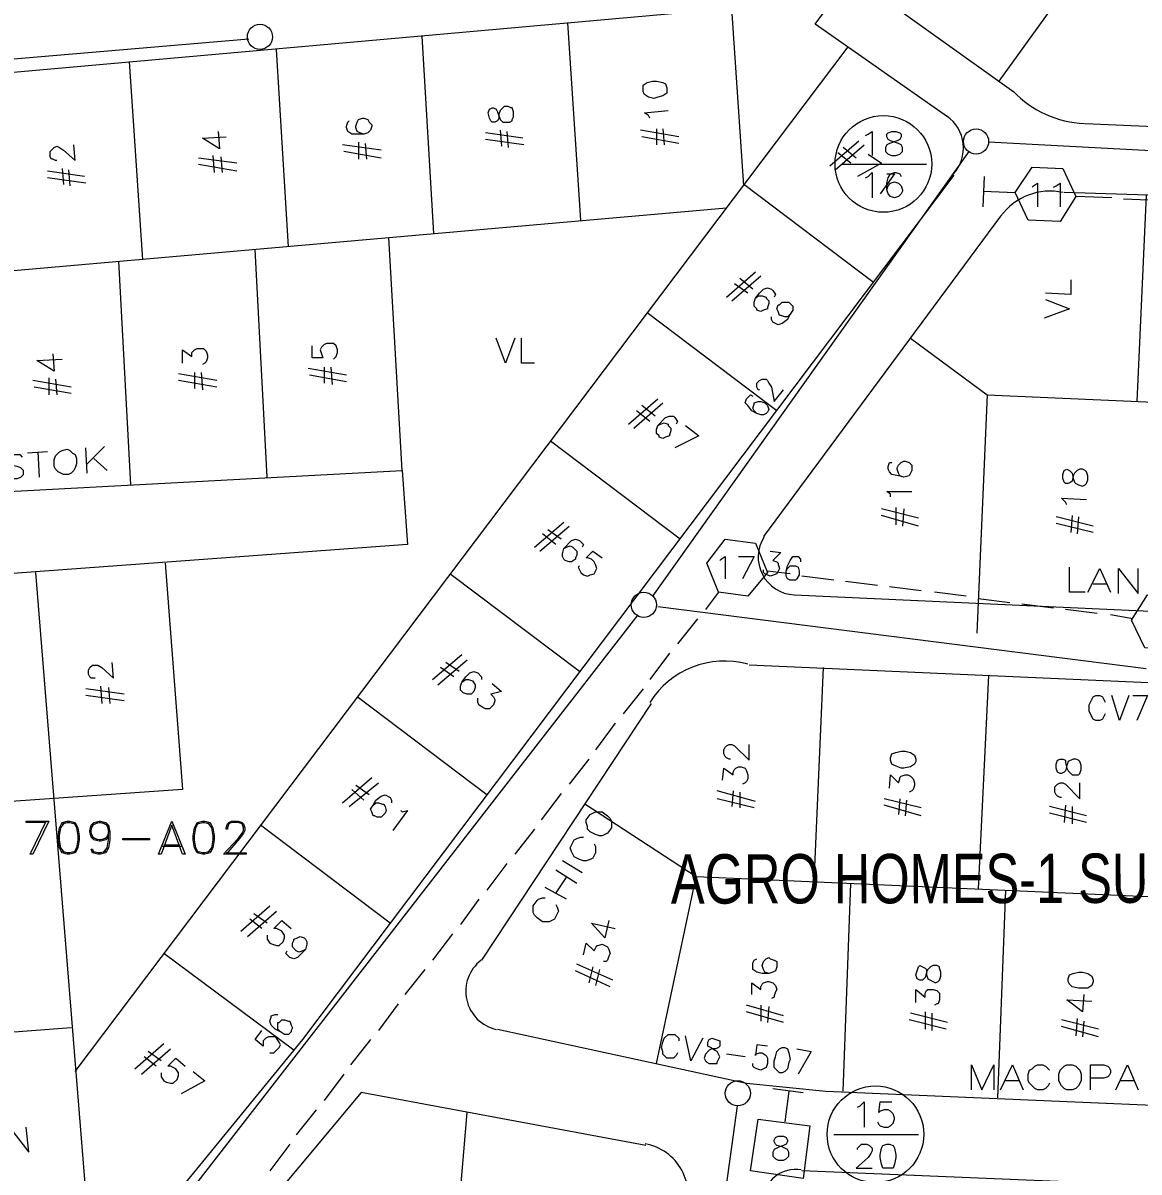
# Model space of a CAD drawing. Header units: millimetres. Extents: x 3.6 to 37.8, y 0.6 to 28.7.
# Drawn here: x 22.78 to 26.296, y 13.437 to 17.057 of the extents above; entities that cross this region are included whole.
import ezdxf

# ---------------------------------------------------------------- set-up
doc = ezdxf.new("R2010")
doc.units = ezdxf.units.MM
for name, color, linetype, true_color in [('PDF_S102$Actives-LineExtender', 94, 'Continuous', 0x009400), ('PDF_S102$Cable-565', 23, 'Continuous', 0xdd8a6d), ('PDF_S102$LOTS', 254, 'Continuous', 0xdcdcdc), ('PDF_S102$ROAD', 8, 'Continuous', 0x7f7f7f), ('PDF_S102$SDU', 157, 'Continuous', 0x396472), ('PDF_S102$Symbols-EndOfLine', 15, 'Continuous', 0x944a4a)]:
    doc.layers.add(name, color=color, linetype=linetype, true_color=true_color)
for name, color, linetype in [('PDF_S102$NAME-ROAD', 7, 'Continuous'), ('PDF_S102$Passives-TapOffs', 7, 'Continuous'), ('PDF_S102$POLE', 7, 'Continuous'), ('PDF_S102$STRAND', 7, 'Continuous'), ('PDF_S102$Symbols-SelfTerminating', 7, 'Continuous'), ('PDF_Text', 4, 'Continuous')]:
    doc.layers.add(name, color=color, linetype=linetype)
doc.styles.add('PDF Swis721 LtCn BT', font='swisscl.ttf')

msp = doc.modelspace()

# ---------------------------------------------------------------- linework, layer by layer
at = {"layer": 'PDF_S102$Actives-LineExtender', "lineweight": 9}
for points in [[(22.85299, 14.53801), (22.79044, 14.53801), (22.79044, 14.54218), (22.86133, 14.54218), (22.81129, 14.43793), (22.80295, 14.43793), (22.85299, 14.54218)], [(22.91137, 14.4421), (22.89886, 14.45878), (22.89469, 14.4838), (22.89469, 14.49631), (22.89886, 14.52133), (22.91137, 14.53801)], [(22.90303, 14.53384), (22.91971, 14.53801), (22.92805, 14.53801), (22.94473, 14.53384)], [(22.94056, 14.53801), (22.9489, 14.52133), (22.95307, 14.49631), (22.95307, 14.4838), (22.9489, 14.45878), (22.94056, 14.4421)], [(23.04898, 14.49214), (23.04064, 14.4838), (23.02396, 14.47963), (23.01979, 14.47963), (23.00311, 14.4838), (22.99477, 14.49214), (22.9906, 14.50882), (22.9906, 14.51299), (22.99477, 14.52967), (23.00311, 14.53801), (23.01979, 14.54218), (23.02396, 14.54218), (23.04064, 14.53801), (23.04898, 14.52967), (23.05315, 14.50882), (23.05315, 14.4838), (23.04898, 14.45878), (23.04064, 14.4421), (23.02396, 14.43793), (23.01562, 14.43793), (22.99894, 14.4421), (22.99477, 14.45461), (22.99894, 14.45461), (23.00311, 14.4421)], [(23.01562, 14.4838), (22.99894, 14.49214), (22.99477, 14.50882), (22.99477, 14.51299), (22.99894, 14.52967), (23.01562, 14.53801)], [(22.99477, 14.51716), (23.00311, 14.53384), (23.01979, 14.53801), (23.02396, 14.53801), (23.04064, 14.53384), (23.04898, 14.51716)], [(23.02813, 14.53801), (23.04481, 14.52967), (23.04898, 14.50882)], [(23.33254, 14.4421), (23.3242, 14.45878), (23.32003, 14.4838), (23.32003, 14.49631), (23.3242, 14.52133), (23.33254, 14.53801)], [(23.32837, 14.53384), (23.34505, 14.53801), (23.35339, 14.53801), (23.37007, 14.53384)], [(23.36173, 14.53801), (23.37424, 14.52133), (23.37841, 14.49631), (23.37841, 14.4838), (23.37424, 14.45878), (23.36173, 14.4421)], [(23.42011, 14.4421), (23.48266, 14.4421), (23.48266, 14.43793), (23.41177, 14.43793), (23.45764, 14.48797), (23.47015, 14.50465), (23.47432, 14.51299), (23.47432, 14.52133), (23.47015, 14.53384), (23.45764, 14.53801), (23.43679, 14.53801), (23.42845, 14.53384), (23.42428, 14.52133), (23.42428, 14.51716), (23.42011, 14.51716), (23.42011, 14.52133), (23.42428, 14.53384), (23.42845, 14.53801), (23.43679, 14.54218), (23.45764, 14.54218), (23.47015, 14.53801), (23.47432, 14.53384), (23.47849, 14.52133), (23.47849, 14.51299), (23.47432, 14.50465), (23.46181, 14.48797), (23.42011, 14.43793)], [(23.04898, 14.50465), (23.04064, 14.48797), (23.02396, 14.4838), (23.01979, 14.4838), (23.00311, 14.48797), (22.99477, 14.50465)], [(23.0323, 14.4421), (23.04481, 14.45878), (23.04898, 14.4838), (23.04898, 14.50882), (23.04481, 14.49214), (23.02813, 14.4838)], [(22.94473, 14.44627), (22.92805, 14.4421), (22.91971, 14.4421), (22.90303, 14.44627)], [(23.04064, 14.44627), (23.02396, 14.4421), (23.01562, 14.4421), (22.99894, 14.44627)], [(23.27833, 14.46295), (23.21995, 14.46295)], [(23.27416, 14.46712), (23.22412, 14.46712)], [(23.37007, 14.44627), (23.35339, 14.4421), (23.34505, 14.4421), (23.32837, 14.44627)]]:
    msp.add_lwpolyline(points, dxfattribs=at)
for points in [[(22.91971, 14.54218), (22.92805, 14.54218), (22.94473, 14.53801), (22.95307, 14.52133), (22.95724, 14.49631), (22.95724, 14.4838), (22.95307, 14.45878), (22.94473, 14.4421), (22.92805, 14.43793), (22.91971, 14.43793), (22.90303, 14.4421), (22.89469, 14.45878), (22.89052, 14.4838), (22.89052, 14.49631), (22.89469, 14.52133), (22.90303, 14.53801)], [(23.24914, 14.54218), (23.29084, 14.43793), (23.2825, 14.43793), (23.24914, 14.52967), (23.21578, 14.43793), (23.20744, 14.43793)], [(23.34505, 14.54218), (23.35339, 14.54218), (23.37007, 14.53801), (23.37841, 14.52133), (23.38258, 14.49631), (23.38258, 14.4838), (23.37841, 14.45878), (23.37007, 14.4421), (23.35339, 14.43793), (23.34505, 14.43793), (23.32837, 14.4421), (23.32003, 14.45878), (23.31586, 14.4838), (23.31586, 14.49631), (23.32003, 14.52133), (23.32837, 14.53801)], [(23.09485, 14.4838), (23.09485, 14.48797), (23.17825, 14.48797), (23.17825, 14.4838)]]:
    msp.add_lwpolyline(points, close=True, dxfattribs=at)
at = {"layer": 'PDF_S102$Cable-565', "lineweight": 13}
for points in [[(26.20984, 16.50625), (26.09725, 16.51042)], [(26.35162, 16.49791), (26.24737, 16.50208)], [(25.19653, 15.32197), (25.12564, 15.33031)], [(25.33414, 15.30112), (25.23406, 15.31363)], [(25.47175, 15.28444), (25.37167, 15.29695)], [(25.60936, 15.26776), (25.50928, 15.28027)], [(24.97135, 15.26359), (24.92965, 15.20938)], [(25.75114, 15.25108), (25.65106, 15.26359)], [(25.88875, 15.23023), (25.78867, 15.24274)], [(26.02636, 15.21355), (25.92628, 15.22606)], [(26.16397, 15.19687), (26.06389, 15.20938)], [(24.90463, 15.18019), (24.84208, 15.10096)], [(26.27656, 15.18019), (26.20567, 15.1927)], [(24.81706, 15.07177), (24.75451, 14.98837)], [(24.73366, 14.95918), (24.67111, 14.87995)], [(24.64609, 14.85076), (24.58354, 14.76736)], [(24.56269, 14.73817), (24.50014, 14.65894)], [(24.47512, 14.62975), (24.41257, 14.54635)], [(24.39172, 14.51716), (24.32917, 14.43793)], [(24.30415, 14.40874), (24.2416, 14.32534)], [(24.21658, 14.29615), (24.1582, 14.21692)], [(24.13318, 14.18773), (24.07063, 14.10433)], [(24.04561, 14.07514), (23.98306, 13.99591)], [(23.96221, 13.96672), (23.89966, 13.88332)], [(23.87464, 13.85413), (23.81209, 13.7749)], [(23.79124, 13.74571), (23.72869, 13.66231)], [(23.70367, 13.63312), (23.64112, 13.55389)], [(23.62027, 13.5247), (23.55772, 13.4413)]]:
    msp.add_lwpolyline(points, dxfattribs=at)
at = {"layer": 'PDF_S102$LOTS', "lineweight": 0}
for points in [[(25.85539, 16.87321), (26.48923, 17.75308)], [(25.05058, 16.54378), (25.01305, 17.10256)], [(24.53767, 16.43536), (24.49597, 17.05669)], [(24.0748, 16.39366), (24.03727, 17.01499)], [(22.94473, 13.75405), (25.38001, 16.98163)], [(23.6161, 16.35196), (23.57857, 16.97329)], [(23.1574, 16.31026), (23.1157, 16.93576)], [(25.45924, 16.23937), (25.05058, 16.54795)], [(26.31826, 16.51459), (26.28907, 15.86407)], [(24.99637, 16.47289), (22.23583, 16.23103)], [(23.97472, 15.64723), (23.93302, 16.38115)], [(23.54938, 15.62638), (23.51185, 16.34362)], [(23.11987, 15.60136), (23.08234, 16.30609)], [(25.15483, 15.83488), (24.74617, 16.14346)], [(25.576, 16.06423), (25.81786, 15.88492), (25.7845, 15.13432)], [(25.81786, 15.88492), (27.43999, 15.81403)], [(24.85042, 15.43039), (24.44176, 15.73897)], [(23.22829, 15.35533), (23.2825, 14.64226), (22.33591, 14.57554)], [(22.81963, 15.32614), (23.00311, 13.04932)], [(24.5335, 15.01339), (24.12484, 15.32197)], [(25.30078, 15.0259), (25.27159, 14.35036)], [(25.82203, 15.00088), (25.78867, 14.32951)], [(24.2416, 14.62558), (23.83294, 14.93416)], [(27.34408, 14.25862), (24.90046, 14.36704), (24.55018, 14.59639)], [(23.93719, 14.22109), (23.52853, 14.52967)], [(24.77536, 13.77907), (24.90046, 14.36704)], [(25.36333, 13.6915), (25.38835, 14.34619)], [(25.85122, 13.67065), (25.87624, 14.32534)], [(23.63278, 13.82077), (23.22412, 14.12518)], [(22.93222, 13.89166), (22.39012, 13.84996)], [(23.89966, 10.33048), (24.17905, 13.62478)]]:
    msp.add_lwpolyline(points, dxfattribs=at)
at = {"layer": 'PDF_S102$NAME-ROAD', "lineweight": 9}
for points in [[(22.90303, 15.70978), (22.91971, 15.71395), (22.92805, 15.70978), (22.93639, 15.70144), (22.94473, 15.69727), (22.9489, 15.68476), (22.9489, 15.66808), (22.94473, 15.65557), (22.94056, 15.64723), (22.93222, 15.63889), (22.92388, 15.63472), (22.9072, 15.63472), (22.89052, 15.64306), (22.88218, 15.6514), (22.87801, 15.65974), (22.87801, 15.68059), (22.88218, 15.6931), (22.89469, 15.70561)], [(24.55435, 14.54635), (24.56686, 14.56303), (24.58354, 14.57137), (24.60439, 14.57137), (24.62107, 14.55886), (24.62941, 14.55052), (24.63358, 14.54218), (24.63358, 14.52133), (24.62107, 14.50465), (24.60439, 14.49631), (24.59605, 14.49631), (24.58354, 14.50048), (24.56686, 14.50882), (24.55852, 14.51716), (24.55852, 14.5255), (24.55435, 14.53801)], [(26.06806, 13.7749), (26.08474, 13.7749), (26.09725, 13.77073), (26.10976, 13.75822), (26.11393, 13.74571), (26.11393, 13.72486), (26.10559, 13.70818), (26.09725, 13.69984), (26.08474, 13.69567), (26.06806, 13.69567), (26.05972, 13.69984), (26.05138, 13.70818), (26.04304, 13.72486), (26.04304, 13.74571), (26.04721, 13.75822), (26.05972, 13.77073)]]:
    msp.add_lwpolyline(points, close=True, dxfattribs=at)
for points in [[(22.98226, 15.63889), (22.97809, 15.71812)], [(22.98226, 15.66808), (23.03647, 15.72229)], [(22.71955, 15.63055), (22.73206, 15.62221), (22.76125, 15.62221), (22.77376, 15.62638), (22.7821, 15.63472), (22.7821, 15.64723), (22.77376, 15.65557), (22.76125, 15.65974), (22.73623, 15.66391), (22.72789, 15.66808), (22.72372, 15.67225), (22.71538, 15.67642), (22.71538, 15.68476), (22.72372, 15.6931), (22.73623, 15.69727), (22.76959, 15.69727), (22.77793, 15.68893)], [(22.85716, 15.70561), (22.79461, 15.70144)], [(22.83214, 15.62638), (22.82797, 15.70561)], [(23.04481, 15.64723), (23.00311, 15.68476)], [(26.12644, 15.26359), (26.0764, 15.26359), (26.0764, 15.34282)], [(26.13478, 15.26359), (26.17231, 15.33865), (26.20567, 15.26359)], [(26.23069, 15.25942), (26.23069, 15.33865), (26.29324, 15.25942), (26.29324, 15.33865)], [(26.19316, 15.28861), (26.15146, 15.28861)], [(24.57937, 14.47129), (24.58354, 14.46295), (24.58354, 14.4421), (24.5752, 14.42542), (24.56686, 14.42125), (24.55435, 14.41708), (24.54601, 14.41708), (24.5335, 14.42125), (24.51682, 14.42959), (24.50848, 14.44627), (24.50431, 14.45878), (24.51682, 14.4838), (24.52516, 14.48797), (24.53767, 14.49214), (24.54601, 14.49214)], [(24.54184, 14.37955), (24.47929, 14.41708)], [(24.52516, 14.34619), (24.45844, 14.38789)], [(24.4918, 14.29615), (24.42508, 14.33368)], [(24.4918, 14.36704), (24.45844, 14.317)], [(24.45844, 14.27947), (24.46261, 14.27113), (24.46678, 14.25862), (24.45427, 14.2336), (24.43759, 14.22526), (24.41674, 14.22526), (24.40006, 14.23777), (24.39172, 14.24611), (24.38755, 14.25445), (24.38755, 14.2753), (24.40006, 14.29198), (24.40423, 14.29615), (24.41674, 14.30032), (24.42508, 14.30032)], [(25.76782, 13.69567), (25.76782, 13.7749), (25.80118, 13.69567), (25.83871, 13.7749), (25.83871, 13.69567)], [(25.85956, 13.69567), (25.89709, 13.7749), (25.93045, 13.69567)], [(26.01385, 13.71652), (26.00968, 13.70818), (26.00134, 13.69984), (25.993, 13.69567), (25.97632, 13.69567), (25.96798, 13.69984), (25.9513, 13.71652), (25.94713, 13.72486), (25.94713, 13.74571), (25.9513, 13.75822), (25.95964, 13.76239), (25.96798, 13.77073), (25.97632, 13.7749), (25.993, 13.7749), (26.00134, 13.77073), (26.01385, 13.75822)], [(26.14312, 13.69567), (26.14312, 13.7749), (26.18482, 13.7749), (26.19733, 13.77073), (26.2015, 13.76656), (26.20567, 13.75822), (26.20567, 13.74988), (26.2015, 13.74154), (26.19733, 13.73737), (26.18482, 13.7332), (26.14312, 13.7332)], [(26.22235, 13.69567), (26.25988, 13.7749), (26.29324, 13.69567)], [(25.91794, 13.72486), (25.87207, 13.72486)], [(26.28073, 13.72486), (26.23903, 13.72486)]]:
    msp.add_lwpolyline(points, dxfattribs=at)
at = {"layer": 'PDF_S102$Passives-TapOffs', "lineweight": 9}
for points in [[(25.94713, 16.43536), (25.90543, 16.52293), (25.95964, 16.60216), (26.05555, 16.59799), (26.09725, 16.51042), (26.04721, 16.43119)], [(24.9922, 15.43039), (25.08811, 15.41788), (25.12564, 15.32614), (25.06309, 15.25108), (24.97135, 15.26359), (24.93382, 15.35533)], [(26.32243, 15.25525), (26.41834, 15.25108), (26.46421, 15.16351), (26.41, 15.08428), (26.31409, 15.08845), (26.27239, 15.17602)], [(25.25908, 13.58308), (25.23823, 13.41628), (25.07143, 13.4413), (25.09645, 13.60393)], [(25.159, 13.54972), (25.17568, 13.54972), (25.18402, 13.54555), (25.18819, 13.53721), (25.18819, 13.53304), (25.18402, 13.5247), (25.17568, 13.52053), (25.16317, 13.51636), (25.14649, 13.50802), (25.14232, 13.49968), (25.14232, 13.48717), (25.15066, 13.47883), (25.159, 13.47466), (25.17568, 13.47466), (25.18402, 13.47883), (25.19236, 13.48717), (25.19236, 13.49968), (25.18819, 13.50802), (25.17151, 13.51636), (25.15483, 13.52053), (25.15066, 13.5247), (25.14649, 13.53304), (25.14649, 13.53721), (25.15066, 13.54555)]]:
    msp.add_lwpolyline(points, close=True, dxfattribs=at)
for points in [[(25.95964, 16.53961), (25.96381, 16.54378), (25.97632, 16.55212), (25.97632, 16.47706)], [(26.02636, 16.53961), (26.0347, 16.54378), (26.04721, 16.55212), (26.04721, 16.47706)], [(24.97552, 15.36367), (24.97969, 15.36784), (24.9922, 15.37618), (24.9922, 15.30529)], [(25.0339, 15.37618), (25.08394, 15.37618), (25.04641, 15.30529)]]:
    msp.add_lwpolyline(points, dxfattribs=at)
at = {"layer": 'PDF_S102$POLE', "lineweight": 0}
for points in [[(26.18899, 14.87995), (26.18065, 14.86327), (26.17231, 14.8591), (26.1598, 14.8591), (26.15146, 14.86327), (26.13895, 14.88829), (26.13895, 14.90914), (26.15146, 14.93416), (26.1598, 14.93833), (26.17231, 14.93833), (26.18065, 14.93416), (26.18899, 14.91748)], [(26.26405, 14.93833), (26.23486, 14.8591), (26.20984, 14.93833)], [(26.27656, 14.93833), (26.32243, 14.93833), (26.28907, 14.8591)], [(24.84208, 13.81243), (24.83791, 13.80409), (24.82957, 13.79575), (24.80872, 13.79575), (24.79621, 13.80826), (24.79621, 13.8166), (24.79204, 13.82911), (24.79621, 13.84579), (24.80038, 13.8583), (24.81289, 13.87081), (24.83374, 13.87081), (24.84625, 13.8583), (24.84625, 13.84996)], [(24.92131, 13.8583), (24.88378, 13.78741), (24.8671, 13.86664)], [(25.12564, 13.83328), (25.09228, 13.83745), (25.08811, 13.80409), (25.08811, 13.80826), (25.10062, 13.81243), (25.10896, 13.81243), (25.12147, 13.80409), (25.12564, 13.79575), (25.12564, 13.77907), (25.12147, 13.76656), (25.10479, 13.75822), (25.09228, 13.76239), (25.08394, 13.76656), (25.07977, 13.77073), (25.07977, 13.77907)], [(25.05475, 13.79992), (24.99637, 13.80826)], [(25.21738, 13.82494), (25.26325, 13.8166), (25.22155, 13.74571)]]:
    msp.add_lwpolyline(points, dxfattribs=at)
for points in [[(24.9505, 13.8583), (24.97552, 13.84996), (24.97552, 13.83328), (24.97135, 13.82911), (24.96301, 13.82494), (24.9505, 13.82494), (24.94216, 13.82077), (24.92965, 13.80826), (24.92548, 13.79575), (24.92965, 13.78741), (24.93382, 13.78324), (24.94216, 13.77907), (24.96718, 13.77907), (24.96718, 13.78324), (24.97552, 13.79992), (24.96718, 13.8166), (24.95884, 13.82077), (24.94633, 13.82911), (24.93799, 13.83328), (24.93799, 13.84579), (24.94216, 13.85413)], [(25.17151, 13.82911), (25.17985, 13.82911), (25.18819, 13.82494), (25.19236, 13.81243), (25.19653, 13.79158), (25.19236, 13.78324), (25.18819, 13.76239), (25.17985, 13.75405), (25.17151, 13.74988), (25.16317, 13.74988), (25.14649, 13.76656), (25.14649, 13.78741), (25.15066, 13.79992), (25.15483, 13.8166), (25.16317, 13.82494)]]:
    msp.add_lwpolyline(points, close=True, dxfattribs=at)
for centre in [(23.52645, 17.01291), (25.78242, 16.68348), (24.73575, 15.22398), (25.03182, 13.68525)]:
    msp.add_circle(centre, 0.03961, dxfattribs=at)
at = {"layer": 'PDF_S102$ROAD', "lineweight": 0}
for points in [[(22.28587, 17.14009), (25.00471, 17.31523), (25.01305, 17.10256), (22.34842, 16.86487)], [(25.69276, 16.76062), (25.27576, 17.05252), (25.38835, 17.20681), (25.90126, 16.83985)], [(26.12644, 16.73977), (27.38161, 16.68556)], [(24.742, 13.52053), (23.84545, 13.68733), (23.16574, 12.87418), (23.00311, 13.04932), (23.66197, 13.85413), (25.71361, 16.57714)], [(27.34408, 16.48123), (26.05972, 16.52293)], [(22.41931, 15.56383), (23.97472, 15.64723), (23.9914, 15.41371), (22.46101, 15.30112)], [(27.22732, 14.93833), (25.06726, 15.03424)], [(24.75868, 14.91331), (24.22492, 14.10433)], [(24.27496, 13.88749), (25.05892, 13.71652), (25.30912, 13.6915), (27.17311, 13.61227)], [(27.12724, 13.36207), (25.23406, 13.4413)]]:
    msp.add_lwpolyline(points, dxfattribs=at)
for points in [[(26.05657, 16.52279, 0.2947352), (25.85956, 16.44787), (25.11313, 15.43873)], [(25.11514, 15.43807, 0.5774287), (25.20904, 15.25525), (27.2023, 15.16351)]]:
    msp.add_lwpolyline(points, format="xyb", dxfattribs=at)
for centre, radius, start, end in [((26.13687, 17.06712), 0.32735, 223.4949, 267.67631), ((25.61978, 16.66263), 0.12302, 317.76353, 54.93616), ((24.99011, 14.76945), 0.2773, 74.72329, 148.05177), ((24.2979, 14.00633), 0.12302, 127.22783, 257.8604), ((24.71073, 13.36416), 0.16471, 337.68068, 79.60082), ((25.21529, 13.33914), 0.10633, 81.19907, 175.46294)]:
    msp.add_arc(centre, radius, start, end, dxfattribs=at)
at = {"layer": 'PDF_S102$SDU', "lineweight": 0}
for points in [[(24.73366, 16.83985), (24.73366, 16.8607), (24.74617, 16.86904), (24.76285, 16.87321), (24.77536, 16.87321), (24.79621, 16.86904), (24.80455, 16.86487), (24.80872, 16.85236), (24.80872, 16.83568), (24.79621, 16.82734), (24.77953, 16.82317), (24.76702, 16.819), (24.75034, 16.82317), (24.73783, 16.83151)], [(24.24994, 16.75645), (24.24577, 16.77313), (24.24994, 16.78564), (24.25828, 16.78981), (24.26245, 16.78981), (24.27079, 16.78564), (24.27496, 16.7773), (24.2833, 16.75228), (24.29164, 16.74394), (24.31249, 16.74394), (24.32083, 16.74811), (24.32083, 16.75228), (24.325, 16.76062), (24.325, 16.7773), (24.32083, 16.78981), (24.31666, 16.78981), (24.30832, 16.79398), (24.29581, 16.79398), (24.2833, 16.78147), (24.27913, 16.76896), (24.27913, 16.75645), (24.27496, 16.74811), (24.26662, 16.74394), (24.25828, 16.74394), (24.25411, 16.74811)], [(23.84128, 16.71058), (23.83294, 16.71475), (23.82877, 16.72726), (23.82877, 16.73143), (23.83294, 16.74394), (23.83711, 16.75228), (23.84962, 16.75645), (23.85379, 16.75645), (23.8663, 16.75228), (23.87047, 16.74394), (23.87881, 16.7356), (23.87881, 16.73143), (23.87464, 16.71892), (23.8663, 16.71058), (23.85379, 16.70641)], [(25.09645, 16.19767), (25.10896, 16.19767), (25.12147, 16.1935), (25.12147, 16.18933), (25.12981, 16.18099), (25.12981, 16.17265), (25.12564, 16.16014), (25.12564, 16.15597), (25.11313, 16.1518), (25.10479, 16.14763), (25.09228, 16.1518), (25.09228, 16.15597), (25.08394, 16.16431), (25.08394, 16.17682), (25.08811, 16.18933)], [(25.18819, 16.13095), (25.17985, 16.13095), (25.16734, 16.13512), (25.16317, 16.13512), (25.159, 16.14763), (25.15483, 16.15597), (25.159, 16.16848), (25.16317, 16.16848), (25.17151, 16.17682), (25.19236, 16.17682), (25.20487, 16.16431), (25.20487, 16.1518), (25.19653, 16.13929)], [(24.78787, 15.79318), (24.80038, 15.79735), (24.81289, 15.79318), (24.81289, 15.78901), (24.82123, 15.78067), (24.82123, 15.77233), (24.81706, 15.75982), (24.81706, 15.75565), (24.80455, 15.75148), (24.79621, 15.74731), (24.7837, 15.75148), (24.7837, 15.75565), (24.77536, 15.76399), (24.77536, 15.7765), (24.77953, 15.78901)], [(25.54264, 15.63055), (25.53847, 15.63889), (25.5343, 15.6514), (25.5343, 15.65557), (25.53847, 15.66391), (25.54681, 15.67225), (25.55515, 15.67642), (25.55932, 15.67642), (25.57183, 15.67225), (25.58017, 15.66391), (25.58017, 15.64723), (25.57183, 15.63055), (25.55515, 15.62638)], [(26.05555, 15.62221), (26.05555, 15.63472), (26.05972, 15.64723), (26.06806, 15.6514), (26.0764, 15.64723), (26.08474, 15.63889), (26.08891, 15.62221), (26.09308, 15.6097), (26.09725, 15.60553), (26.10559, 15.60136), (26.1181, 15.59719), (26.12644, 15.60136), (26.13061, 15.60553), (26.13478, 15.61804), (26.13478, 15.63055), (26.13061, 15.64306), (26.12644, 15.64723), (26.1181, 15.6514), (26.10976, 15.6514), (26.10142, 15.64723), (26.09308, 15.63889), (26.08891, 15.63055), (26.08474, 15.61387), (26.08057, 15.6097), (26.07223, 15.60553), (26.06389, 15.60553), (26.05972, 15.6097)], [(24.4918, 15.40537), (24.50431, 15.40954), (24.51265, 15.40537), (24.52516, 15.39286), (24.52516, 15.38035), (24.52099, 15.37201), (24.52099, 15.36784), (24.50848, 15.3595), (24.50014, 15.3595), (24.48763, 15.36367), (24.48346, 15.36784), (24.47929, 15.37618), (24.47929, 15.38452), (24.48346, 15.4012)], [(24.17488, 14.98837), (24.18322, 14.98837), (24.19573, 14.9842), (24.20407, 14.97169), (24.20407, 14.96335), (24.1999, 14.95084), (24.19156, 14.9425), (24.17905, 14.9425), (24.16654, 14.94667), (24.1582, 14.95501), (24.1582, 14.96752), (24.16237, 14.98003)], [(25.51345, 14.734), (25.51345, 14.74234), (25.51762, 14.75485), (25.53013, 14.75902), (25.54681, 14.76319), (25.55932, 14.76319), (25.576, 14.75902), (25.58851, 14.75068), (25.59268, 14.73817), (25.59268, 14.72983), (25.58851, 14.72149), (25.576, 14.71315), (25.55515, 14.70898), (25.54681, 14.70898), (25.52596, 14.71732), (25.51762, 14.72149)], [(26.0347, 14.70898), (26.0347, 14.72149), (26.03887, 14.734), (26.04721, 14.73817), (26.05555, 14.73817), (26.06389, 14.734), (26.06389, 14.72566), (26.06806, 14.70898), (26.07223, 14.70064), (26.08474, 14.68813), (26.10559, 14.68813), (26.10976, 14.6923), (26.11393, 14.70481), (26.11393, 14.71732), (26.10976, 14.72983), (26.10559, 14.734), (26.09725, 14.73817), (26.08891, 14.73817), (26.07223, 14.72983), (26.06806, 14.71732), (26.06389, 14.70064), (26.05972, 14.69647), (26.05138, 14.6923), (26.04721, 14.6923), (26.03887, 14.69647)], [(23.89132, 14.60056), (23.89966, 14.60056), (23.91217, 14.59639), (23.91634, 14.59639), (23.92051, 14.58805), (23.92468, 14.57554), (23.92051, 14.5672), (23.908, 14.55469), (23.89549, 14.55469), (23.88715, 14.55886), (23.88298, 14.55886), (23.87881, 14.57137), (23.87464, 14.57971), (23.88298, 14.59222)], [(23.66197, 14.13352), (23.64946, 14.12935), (23.64112, 14.13352), (23.62861, 14.14603), (23.62861, 14.15854), (23.63278, 14.16688), (23.63278, 14.17105), (23.64529, 14.17522), (23.65363, 14.17939), (23.66614, 14.17522), (23.67031, 14.17105), (23.67448, 14.16271), (23.67448, 14.15437), (23.67031, 14.13769)], [(25.1173, 14.0668), (25.11313, 14.07514), (25.10896, 14.08765), (25.11313, 14.10016), (25.12147, 14.1085), (25.12981, 14.11267), (25.13398, 14.1085), (25.14649, 14.10433), (25.15483, 14.10016), (25.15483, 14.08348), (25.15066, 14.07097), (25.14232, 14.0668), (25.12981, 14.06263)], [(25.59268, 14.05846), (25.60102, 14.08348), (25.60519, 14.08765), (25.62187, 14.07931), (25.62604, 14.07514), (25.62604, 14.05846), (25.63021, 14.04595), (25.65523, 14.03344), (25.66357, 14.03761), (25.66774, 14.04178), (25.67191, 14.05429), (25.67191, 14.0668), (25.66774, 14.07931), (25.66774, 14.08348), (25.6594, 14.08765), (25.64689, 14.08765), (25.63855, 14.08348), (25.63021, 14.07514), (25.62604, 14.0668), (25.62187, 14.05012), (25.61353, 14.04178), (25.60519, 14.04178), (25.59685, 14.04595)], [(26.07223, 14.03761), (26.07223, 14.04595), (26.0764, 14.05846), (26.08891, 14.06263), (26.10559, 14.0668), (26.1181, 14.0668), (26.13478, 14.06263), (26.14729, 14.05429), (26.15146, 14.04178), (26.15146, 14.03761), (26.14729, 14.0251), (26.13478, 14.01676), (26.10559, 14.01676), (26.08474, 14.02093), (26.0764, 14.02927)]]:
    msp.add_lwpolyline(points, close=True, dxfattribs=at)
for points in [[(24.75451, 16.75645), (24.75034, 16.76479), (24.73783, 16.77313), (24.81289, 16.78147)], [(23.85379, 16.70641), (23.81626, 16.70641), (23.80375, 16.71475), (23.79958, 16.72726), (23.79958, 16.73143), (23.80375, 16.74394), (23.80792, 16.74811)], [(24.77536, 16.72309), (24.77536, 16.67305)], [(24.79621, 16.72309), (24.80038, 16.67305)], [(23.39509, 16.71475), (23.39926, 16.66054), (23.34505, 16.6939), (23.42011, 16.69807)], [(24.35419, 16.6939), (24.23743, 16.71058)], [(24.35836, 16.67305), (24.23743, 16.68973)], [(24.2833, 16.71892), (24.28747, 16.66888)], [(24.30415, 16.71475), (24.30832, 16.66471)], [(24.84625, 16.69807), (24.72532, 16.71892)], [(24.84625, 16.67722), (24.72949, 16.69807)], [(22.88635, 16.62301), (22.88218, 16.62301), (22.87384, 16.62718), (22.86967, 16.62718), (22.8655, 16.63552), (22.8655, 16.6522), (22.87801, 16.66471), (22.88635, 16.66888), (22.89469, 16.66471), (22.9072, 16.65637), (22.94473, 16.62301), (22.94056, 16.67305)], [(23.908, 16.65637), (23.78707, 16.67305)], [(23.908, 16.63135), (23.79124, 16.6522)], [(23.83711, 16.68139), (23.83711, 16.62718)], [(23.85796, 16.67722), (23.86213, 16.62718)], [(25.32163, 16.60633), (25.41337, 16.68556)], [(25.33831, 16.59382), (25.43005, 16.67305)], [(25.40503, 16.63135), (25.36333, 16.66471)], [(23.45347, 16.61467), (23.33254, 16.63135)], [(23.37841, 16.63969), (23.38258, 16.58548)], [(23.40343, 16.63552), (23.4076, 16.58548)], [(25.38835, 16.61467), (25.34665, 16.64803)], [(25.44256, 16.64386), (25.48426, 16.61467), (25.4092, 16.57297)], [(22.97392, 16.57297), (22.85716, 16.58965)], [(22.90303, 16.59799), (22.9072, 16.54795)], [(22.92388, 16.59382), (22.92805, 16.54378)], [(23.45347, 16.58965), (23.33254, 16.6105)], [(25.50094, 16.58131), (25.52596, 16.58131), (25.48009, 16.51876)], [(22.97809, 16.55212), (22.85716, 16.5688)], [(24.99637, 16.1935), (25.08811, 16.27273)], [(25.01305, 16.18099), (25.10479, 16.26022)], [(25.07977, 16.21852), (25.03807, 16.25188)], [(25.06309, 16.20601), (25.02139, 16.2352)], [(25.08811, 16.18933), (25.10062, 16.20601), (25.11313, 16.21852), (25.12564, 16.22269), (25.13815, 16.21852), (25.14232, 16.21435), (25.15066, 16.20184), (25.14649, 16.1935)], [(26.08057, 16.24771), (26.08057, 16.20184), (26.00134, 16.20601)], [(26.00134, 16.18516), (26.0764, 16.15597), (25.99717, 16.12678)], [(25.19653, 16.13929), (25.18819, 16.12261), (25.17151, 16.1101), (25.159, 16.10593), (25.14232, 16.11427), (25.13815, 16.12261), (25.13815, 16.13095)], [(23.75788, 15.99751), (23.76622, 16.00585), (23.77039, 16.01836), (23.77039, 16.0267), (23.76622, 16.03921), (23.75788, 16.04755), (23.73703, 16.04755), (23.72869, 16.04338), (23.72035, 16.03504), (23.71618, 16.0267), (23.72452, 16.00168), (23.69116, 16.00168), (23.69116, 16.03921)], [(24.32917, 16.06423), (24.29998, 15.985), (24.27079, 16.06423)], [(24.39172, 15.985), (24.35002, 15.985), (24.35002, 16.06423)], [(22.87384, 16.01419), (22.87801, 15.95998), (22.8238, 15.99334), (22.90303, 15.99751)], [(23.2825, 15.985), (23.2825, 16.0267), (23.31169, 16.00585), (23.31169, 16.01836), (23.32003, 16.0267), (23.32837, 16.03087), (23.34922, 16.03087), (23.35756, 16.02253), (23.36173, 16.01002), (23.36173, 16.00168), (23.35756, 15.98917), (23.35339, 15.985), (23.34505, 15.98083)], [(23.79958, 15.94747), (23.67865, 15.96832)], [(23.72869, 15.97249), (23.72869, 15.92245)], [(23.74954, 15.97249), (23.75371, 15.91828)], [(22.93222, 15.90994), (22.81129, 15.93079)], [(22.86133, 15.93913), (22.86133, 15.88492)], [(22.88218, 15.93496), (22.88635, 15.88492)], [(23.39092, 15.93079), (23.26999, 15.95164)], [(23.39092, 15.90994), (23.26999, 15.93079)], [(23.32003, 15.95581), (23.32003, 15.90577)], [(23.34088, 15.95581), (23.34505, 15.9016)], [(23.79958, 15.92662), (23.68282, 15.94747)], [(22.93222, 15.88909), (22.81546, 15.90994)], [(24.68779, 15.79318), (24.77953, 15.87241)], [(24.70447, 15.78067), (24.79621, 15.8599)], [(24.75451, 15.80152), (24.71281, 15.83488)], [(24.77119, 15.8182), (24.72949, 15.85156)], [(24.77953, 15.78901), (24.80455, 15.81403), (24.81706, 15.8182), (24.82957, 15.8182), (24.83374, 15.81403), (24.84208, 15.80152), (24.83791, 15.79318)], [(24.8671, 15.78901), (24.9088, 15.75565), (24.83374, 15.71812)], [(25.55515, 15.62638), (25.53847, 15.63055), (25.51762, 15.63472), (25.50928, 15.64306), (25.50511, 15.6514), (25.50511, 15.65974), (25.50928, 15.67225), (25.51762, 15.67225)], [(25.51345, 15.56383), (25.51345, 15.57217), (25.50094, 15.58051), (25.58017, 15.58051)], [(25.53013, 15.53047), (25.53013, 15.47626)], [(26.06806, 15.53881), (26.06389, 15.54715), (26.05138, 15.55966), (26.13061, 15.55549)], [(25.60102, 15.49711), (25.48426, 15.5263)], [(25.60102, 15.47209), (25.48426, 15.50545)], [(25.55515, 15.5263), (25.55098, 15.47209)], [(26.15146, 15.47209), (26.0347, 15.50128)], [(26.08474, 15.50545), (26.08057, 15.45124)], [(26.10559, 15.50128), (26.10142, 15.44707)], [(24.39172, 15.40537), (24.48346, 15.4846)], [(24.4084, 15.39286), (24.50014, 15.47209)], [(24.47512, 15.43039), (24.43342, 15.45958)], [(26.15146, 15.45124), (26.0347, 15.48043)], [(24.45844, 15.41371), (24.41674, 15.44707)], [(24.48346, 15.4012), (24.50848, 15.42622), (24.52099, 15.43039), (24.5335, 15.42622), (24.54601, 15.41371), (24.54184, 15.40537)], [(24.5335, 15.34699), (24.52933, 15.34282), (24.53767, 15.32614), (24.54601, 15.3178), (24.55852, 15.31363), (24.56686, 15.3178), (24.57937, 15.32197), (24.58771, 15.33865), (24.58354, 15.35116), (24.57937, 15.3595), (24.57103, 15.36784), (24.55852, 15.37201), (24.55435, 15.37201), (24.5752, 15.39286), (24.60439, 15.37201)], [(24.07063, 14.98837), (24.16237, 15.0676)], [(23.00728, 14.99254), (22.99477, 14.99254), (22.9906, 14.99671), (22.98643, 15.00505), (22.98643, 15.01756), (22.9906, 15.0259), (22.99894, 15.03424), (23.01562, 15.03424), (23.02813, 15.0259), (23.06566, 14.99254), (23.06149, 15.04258)], [(24.08731, 14.97169), (24.17905, 15.05092)], [(24.13735, 14.99671), (24.09565, 15.0259)], [(24.15403, 15.01339), (24.11233, 15.04258)], [(24.16237, 14.98003), (24.17488, 14.99671), (24.18739, 15.00922), (24.1999, 15.01339), (24.21241, 15.00922), (24.22492, 14.99671), (24.22492, 14.98837)], [(23.09902, 14.9425), (22.97809, 14.95918)], [(23.02396, 14.96752), (23.02813, 14.91331)], [(23.04898, 14.96335), (23.05315, 14.91331)], [(24.25828, 14.97586), (24.28747, 14.95084), (24.25411, 14.9425), (24.26245, 14.93416), (24.26662, 14.92582), (24.26662, 14.92165), (24.26245, 14.90914), (24.24994, 14.89663), (24.23743, 14.89663), (24.22909, 14.9008), (24.21658, 14.90914), (24.21241, 14.91748), (24.21241, 14.92999)], [(23.09902, 14.92165), (22.97809, 14.93833)], [(25.00888, 14.73817), (25.00471, 14.73817), (24.99637, 14.74234), (24.9922, 14.74651), (24.98803, 14.75485), (24.98803, 14.76736), (24.9922, 14.7757), (24.99637, 14.77987), (25.00471, 14.78404), (25.01305, 14.78404), (25.02139, 14.77987), (25.06726, 14.734), (25.06726, 14.78404)], [(24.98386, 14.67145), (24.98803, 14.70898), (25.01722, 14.68813), (25.01722, 14.69647), (25.02139, 14.70481), (25.02556, 14.70898), (25.0339, 14.71315), (25.04224, 14.71315), (25.05475, 14.70898), (25.05892, 14.70064), (25.06309, 14.68813), (25.06309, 14.67562), (25.05892, 14.66728), (25.05475, 14.66311), (25.04641, 14.65894)], [(23.78707, 14.60056), (23.87881, 14.67979)], [(23.80792, 14.58805), (23.89966, 14.66311)], [(25.50928, 14.64643), (25.51345, 14.68813), (25.53847, 14.66311), (25.54264, 14.67562), (25.54264, 14.67979), (25.54681, 14.68396), (25.55932, 14.68813), (25.56766, 14.68813), (25.576, 14.68396), (25.58434, 14.67562), (25.58851, 14.66311), (25.58851, 14.65477), (25.58434, 14.64226), (25.58017, 14.63809), (25.57183, 14.63392)], [(26.05138, 14.61724), (26.04721, 14.61724), (26.03887, 14.62141), (26.0347, 14.62558), (26.03053, 14.63392), (26.03053, 14.6506), (26.03887, 14.65894), (26.04721, 14.66311), (26.05555, 14.66311), (26.06389, 14.65894), (26.10976, 14.61307), (26.10976, 14.66311)], [(23.85379, 14.6089), (23.81626, 14.64226)], [(23.87047, 14.62558), (23.82877, 14.65477)], [(23.88298, 14.59222), (23.89132, 14.6089), (23.908, 14.62141), (23.92051, 14.62558), (23.93719, 14.61724), (23.94136, 14.6089), (23.94136, 14.60056)], [(25.08811, 14.60473), (24.96718, 14.63809)], [(25.01722, 14.63809), (25.01305, 14.58805)], [(25.03807, 14.63392), (25.03807, 14.58388)], [(25.08394, 14.58388), (24.96718, 14.61307)], [(25.60936, 14.58388), (25.4926, 14.61307)], [(25.60936, 14.55886), (25.4926, 14.59222)], [(25.54264, 14.61307), (25.53847, 14.56303)], [(25.56349, 14.6089), (25.55932, 14.55886)], [(26.13061, 14.55886), (26.01385, 14.58805)], [(26.06389, 14.59222), (26.05972, 14.53801)], [(26.08474, 14.58805), (26.08474, 14.53384)], [(23.97055, 14.57554), (23.97472, 14.57137), (23.9914, 14.57554), (23.94553, 14.51299)], [(26.13061, 14.53801), (26.01385, 14.5672)], [(23.46598, 14.19607), (23.55772, 14.2753)], [(23.48683, 14.17939), (23.57857, 14.25862)], [(23.5327, 14.20441), (23.49517, 14.2336)], [(23.54938, 14.22109), (23.50768, 14.25028)], [(23.54938, 14.18356), (23.54938, 14.17105), (23.55772, 14.15854), (23.56606, 14.15437), (23.57857, 14.1502), (23.58691, 14.1502), (23.59942, 14.16271), (23.60359, 14.17522), (23.60359, 14.18356), (23.59525, 14.19607), (23.57857, 14.20441), (23.57023, 14.20441), (23.59525, 14.22943), (23.62444, 14.20441)], [(24.62524, 14.22943), (24.61273, 14.17522), (24.57103, 14.22109), (24.64609, 14.20441)], [(24.54601, 14.12101), (24.55435, 14.15854), (24.57937, 14.13352), (24.58771, 14.1502), (24.59188, 14.1502), (24.60439, 14.15437), (24.62107, 14.14603), (24.62524, 14.13769), (24.62941, 14.12518), (24.62524, 14.11684), (24.62107, 14.10433), (24.6169, 14.10016), (24.60856, 14.10016)], [(23.67031, 14.13769), (23.64529, 14.11267), (23.63278, 14.1085), (23.62027, 14.11267), (23.60776, 14.12518), (23.61193, 14.13352)], [(24.63775, 14.04178), (24.52516, 14.09182)], [(24.5752, 14.08348), (24.56269, 14.03344)], [(25.12981, 14.06263), (25.10896, 14.06263), (25.09228, 14.0668), (25.07977, 14.07514), (25.07977, 14.09599), (25.08394, 14.10433), (25.09228, 14.1085)], [(24.62941, 14.02093), (24.52099, 14.07097)], [(24.59605, 14.07514), (24.58354, 14.0251)], [(25.0756, 13.99591), (25.0756, 14.03344), (25.10479, 14.01259), (25.10479, 14.02093), (25.10896, 14.02927), (25.11313, 14.03344), (25.12564, 14.03761), (25.12981, 14.03761), (25.14232, 14.03344), (25.15066, 14.0251), (25.15483, 14.01259), (25.15066, 14.00425), (25.14649, 13.99174), (25.14649, 13.98757), (25.13815, 13.9834)], [(25.59268, 13.97089), (25.59268, 14.01259), (25.62187, 13.98757), (25.62187, 14.00008), (25.62604, 14.00842), (25.63021, 14.01259), (25.64689, 14.01259), (25.6594, 14.00842), (25.66774, 14.00008), (25.66774, 13.97923), (25.66357, 13.96672), (25.6594, 13.96672), (25.65106, 13.96255)], [(26.12227, 13.99591), (26.1181, 13.9417), (26.06806, 13.97923), (26.14729, 13.97506)], [(25.17568, 13.92919), (25.05892, 13.96255)], [(25.17568, 13.90834), (25.05892, 13.9417)], [(25.10479, 13.96255), (25.10479, 13.91251)], [(25.12981, 13.95838), (25.12564, 13.90834)], [(25.69276, 13.90834), (25.576, 13.93753)], [(25.62187, 13.9417), (25.62187, 13.88749)], [(25.64272, 13.93753), (25.64272, 13.88332)], [(25.68859, 13.88749), (25.57183, 13.91668)], [(26.16814, 13.88749), (26.05138, 13.91668)], [(26.10142, 13.92085), (26.09725, 13.86664)], [(26.12227, 13.91251), (26.1181, 13.86247)], [(26.16814, 13.86247), (26.05138, 13.89583)], [(23.13238, 13.76239), (23.22412, 13.84162)], [(23.15323, 13.74571), (23.24497, 13.82494)], [(23.1991, 13.77073), (23.16157, 13.79992)], [(23.21578, 13.78741), (23.17408, 13.8166)], [(23.21578, 13.74988), (23.21578, 13.73737), (23.22412, 13.72486), (23.23246, 13.72069), (23.24497, 13.71652), (23.25331, 13.71652), (23.26582, 13.72903), (23.26999, 13.74154), (23.26999, 13.74988), (23.26165, 13.76239), (23.24497, 13.77073), (23.23663, 13.77073), (23.26165, 13.79575), (23.29084, 13.77073)], [(23.31586, 13.75405), (23.35339, 13.72486), (23.27833, 13.68316)], [(22.74457, 13.49551), (22.7404, 13.57474), (22.79878, 13.49968), (22.79044, 13.57891)]]:
    msp.add_lwpolyline(points, dxfattribs=at)
at = {"layer": 'PDF_S102$STRAND', "color": 254, "lineweight": 0, "true_color": 0xdcdcdc}
for points in [[(18.42544, 2.36198), (19.47946, 3.09136), (19.36687, 4.31317), (19.6129, 5.79352), (19.81306, 6.89023), (20.01322, 8.17876), (21.93976, 8.18293), (22.25251, 9.50065), (22.3234, 10.71412), (22.20664, 12.26119), (22.14826, 13.1494), (22.09405, 14.07097), (22.00648, 15.32614), (21.87304, 16.86904), (23.491, 17.00665)], [(25.75948, 16.6522), (24.76285, 15.25108)], [(27.69436, 16.58131), (25.82203, 16.68139)], [(26.31826, 15.02173), (24.77953, 15.21772)], [(24.71698, 15.1927), (23.11153, 13.12438)], [(25.02973, 13.64563), (24.79204, 11.91925)]]:
    msp.add_lwpolyline(points, dxfattribs=at)
at = {"layer": 'PDF_S102$STRAND', "lineweight": 0}
for points in [[(25.10062, 15.9016), (25.09645, 15.9016), (25.09228, 15.90994), (25.09228, 15.92245), (25.10062, 15.93079), (25.10896, 15.93496), (25.12147, 15.93496), (25.12564, 15.93079), (25.12981, 15.92245), (25.13815, 15.90994), (25.14649, 15.86407), (25.17568, 15.9016)], [(25.09228, 15.82654), (25.0756, 15.83488), (25.06309, 15.85156), (25.05475, 15.8599), (25.05892, 15.87241), (25.07143, 15.88492), (25.07977, 15.88075)], [(25.13398, 15.39286), (25.16734, 15.38869), (25.14232, 15.36367), (25.15483, 15.3595), (25.159, 15.35533), (25.159, 15.35116), (25.16317, 15.33865), (25.15483, 15.32197), (25.14649, 15.3178), (25.13398, 15.31363), (25.1173, 15.32197), (25.11313, 15.32614), (25.11313, 15.33448)], [(25.18402, 15.33031), (25.18819, 15.34699), (25.19653, 15.36367), (25.20487, 15.37618), (25.22155, 15.37618), (25.22989, 15.36784), (25.22989, 15.3595)], [(23.59108, 13.87915), (23.5744, 13.88749), (23.56189, 13.9), (23.55772, 13.91251), (23.56189, 13.92502), (23.56189, 13.92919), (23.5744, 13.93336), (23.58274, 13.93336)], [(23.55772, 13.81243), (23.57023, 13.81243), (23.58691, 13.82911), (23.59108, 13.83745), (23.58691, 13.84579), (23.57857, 13.8583), (23.5744, 13.86247), (23.55355, 13.86247), (23.54521, 13.8583), (23.53687, 13.84996), (23.53687, 13.83328), (23.51185, 13.85413), (23.5327, 13.88332)]]:
    msp.add_lwpolyline(points, dxfattribs=at)
for points in [[(25.08394, 15.83488), (25.07977, 15.84322), (25.08394, 15.85573), (25.08394, 15.8599), (25.09645, 15.86407), (25.10479, 15.86407), (25.1173, 15.8599), (25.12564, 15.85156), (25.12981, 15.83905), (25.12564, 15.83071), (25.12147, 15.82654), (25.11313, 15.82237), (25.10479, 15.82237), (25.09228, 15.82654)], [(25.18819, 15.33865), (25.19653, 15.34699), (25.21321, 15.34699), (25.22155, 15.34282), (25.22572, 15.33031), (25.22572, 15.3178), (25.21738, 15.30529), (25.21321, 15.30112), (25.19653, 15.30112), (25.18819, 15.30529), (25.18402, 15.31363), (25.18402, 15.33031)], [(23.58274, 13.88749), (23.58274, 13.90834), (23.58691, 13.90834), (23.59525, 13.91668), (23.60359, 13.91668), (23.6161, 13.91251), (23.62027, 13.91251), (23.62444, 13.9), (23.62861, 13.89166), (23.62444, 13.88332), (23.62444, 13.87915), (23.6161, 13.87081), (23.60359, 13.87081), (23.59108, 13.87915)]]:
    msp.add_lwpolyline(points, close=True, dxfattribs=at)
at = {"layer": 'PDF_S102$Symbols-EndOfLine', "lineweight": 0}
for points in [[(25.43422, 16.70224), (25.44256, 16.70641), (25.45507, 16.71475), (25.45507, 16.63969)], [(25.62604, 16.6105), (25.35916, 16.6105)], [(25.43422, 16.5688), (25.44256, 16.57297), (25.45507, 16.58548), (25.45507, 16.50625)], [(25.50094, 16.53127), (25.50094, 16.55212), (25.50511, 16.5688), (25.51345, 16.58131), (25.52596, 16.58548), (25.53013, 16.58548), (25.54264, 16.58131), (25.54681, 16.57297)], [(25.4092, 13.64146), (25.41754, 13.64563), (25.43005, 13.65814), (25.43005, 13.57891)], [(25.47175, 13.59559), (25.47592, 13.58725), (25.48009, 13.58308), (25.4926, 13.57891), (25.50511, 13.57891), (25.51345, 13.58308), (25.52179, 13.59142), (25.52596, 13.60393), (25.52596, 13.6081), (25.52179, 13.62061), (25.51345, 13.62895), (25.50511, 13.63312), (25.4926, 13.63312), (25.48009, 13.62895), (25.47592, 13.62478), (25.48009, 13.65814), (25.51762, 13.65814)], [(25.60102, 13.55389), (25.33414, 13.55389)], [(25.4092, 13.50802), (25.4092, 13.51219), (25.42171, 13.5247), (25.43839, 13.5247), (25.44673, 13.52053), (25.45507, 13.51219), (25.45507, 13.50385), (25.4509, 13.49551), (25.44256, 13.483), (25.40503, 13.44964), (25.45507, 13.44964)]]:
    msp.add_lwpolyline(points, dxfattribs=at)
for points in [[(25.51762, 16.71475), (25.53013, 16.71475), (25.54264, 16.71058), (25.54681, 16.70641), (25.54681, 16.69807), (25.54264, 16.68973), (25.5343, 16.68556), (25.50928, 16.67722), (25.50094, 16.67305), (25.49677, 16.66471), (25.49677, 16.6522), (25.50511, 16.64386), (25.51762, 16.63969), (25.53013, 16.63969), (25.54264, 16.64386), (25.55098, 16.6522), (25.55098, 16.66471), (25.54681, 16.67305), (25.53847, 16.67722), (25.51345, 16.68556), (25.50511, 16.68973), (25.50094, 16.69807), (25.50094, 16.70641), (25.50511, 16.71058)], [(25.50511, 16.54378), (25.51345, 16.55212), (25.52596, 16.55629), (25.53847, 16.55212), (25.54681, 16.54378), (25.55098, 16.53127), (25.55098, 16.5271), (25.54681, 16.51876), (25.53847, 16.51042), (25.52596, 16.50625), (25.51345, 16.51042), (25.50511, 16.51876), (25.50094, 16.53127)], [(25.50094, 13.5247), (25.50928, 13.5247), (25.52179, 13.52053), (25.52596, 13.51219), (25.53013, 13.49134), (25.53013, 13.483), (25.52596, 13.46215), (25.52179, 13.44964), (25.48843, 13.44964), (25.48426, 13.46215), (25.48009, 13.483), (25.48009, 13.49134), (25.48426, 13.51219), (25.48843, 13.52053)]]:
    msp.add_lwpolyline(points, close=True, dxfattribs=at)
for centre in [(25.49052, 16.61259), (25.4655, 13.55598)]:
    msp.add_circle(centre, 0.1522, dxfattribs=at)
at = {"layer": 'PDF_S102$Symbols-SelfTerminating', "lineweight": 9}
for points in [[(25.80535, 16.47706), (25.80952, 16.57297)], [(25.80535, 16.5271), (25.90543, 16.52293)], [(25.14232, 13.69984), (25.23823, 13.68733)], [(25.19236, 13.6915), (25.17985, 13.59559)]]:
    msp.add_lwpolyline(points, dxfattribs=at)

# ---------------------------------------------------------------- texts
at = {"layer": 'PDF_Text', "insert": (24.82124, 14.28023), "char_height": 0.1553631, "attachment_point": 7, "rotation": 0.10428, "style": 'PDF Swis721 LtCn BT'}
msp.add_mtext('AGRO HOMES-1 SUBDIVISION', dxfattribs=at)

doc.saveas('drawing.dxf')
